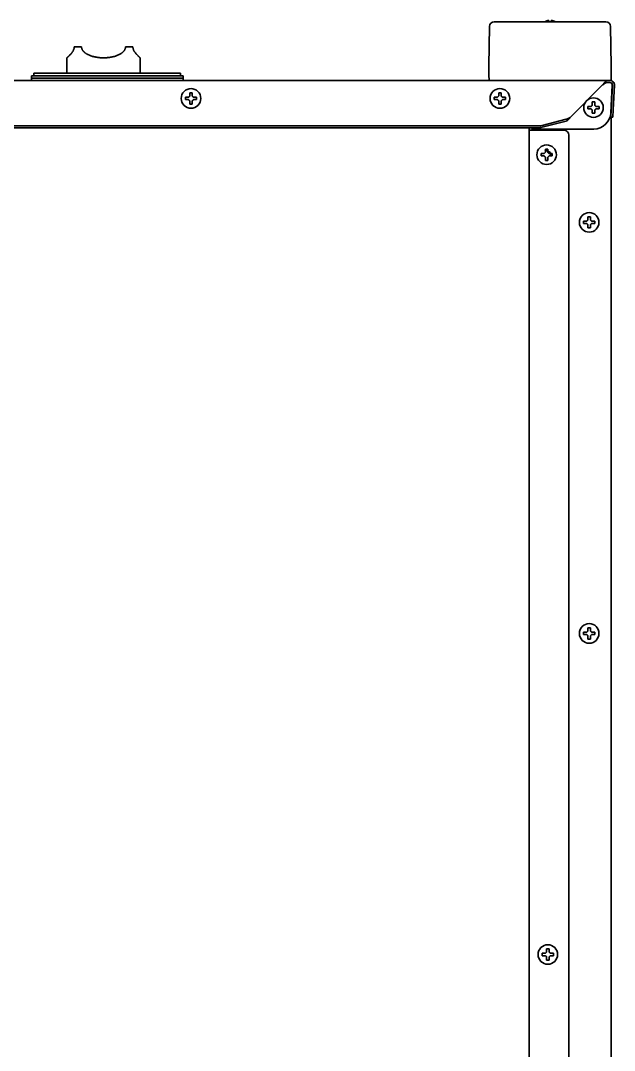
# Model space of a CAD drawing. Extents: x 6327 to 10269, y -393 to 3204.
# Drawn here: x 6846.2 to 7088.9, y 1692.2 to 2113 of the extents above; entities that cross this region are included whole.
import ezdxf

# ---------------------------------------------------------------- set-up
doc = ezdxf.new("R2010")
doc.units = 0
doc.header["$LTSCALE"] = 5
doc.layers.add('1', color=7, linetype='CONTINUOUS', true_color=0xffffff)

msp = doc.modelspace()

# ---------------------------------------------------------------- linework, layer by layer
at = {"layer": '1', "color": 7, "linetype": 'Continuous', "lineweight": 35}
for p, q in [((7037.85, 2110.66), (7037.57, 2094.52)), ((7039.75, 2112.53), (7039.82, 2112.53)), ((7039.82, 2112.53), (7044.92, 2112.53)), ((7044.92, 2112.53), (7080.22, 2112.53)), ((7080.22, 2112.53), (7085.32, 2112.53)), ((7085.32, 2112.53), (7085.39, 2112.53)), ((7087.57, 2094.52), (7087.29, 2110.66)), ((6868.07, 2102.33), (6871.07, 2102.33)), ((6889.07, 2102.33), (6892.07, 2102.33)), ((6865.07, 2097.83), (6865.07, 2091.53)), ((6895.07, 2091.53), (6895.07, 2097.83)), ((7037.57, 2090.53), (7037.57, 2094.49)), ((7087.57, 2094.49), (7087.57, 2090.53)), ((6339.34, 2088.53), (7085.8, 2088.53)), ((6881.57, 2090.53), (6850.57, 2090.53)), ((6850.57, 2090.53), (6850.57, 2089.53)), ((6850.57, 2089.53), (6912.57, 2089.53)), ((6850.57, 2089.53), (6850.57, 2088.53)), ((6911.57, 2091.53), (6851.57, 2091.53)), ((6851.57, 2091.53), (6851.57, 2090.53)), ((6912.57, 2090.53), (6881.57, 2090.53)), ((6911.57, 2090.53), (6911.57, 2091.53)), ((6912.57, 2089.53), (6912.57, 2090.53)), ((6912.57, 2088.53), (6912.57, 2089.53)), ((7037.63, 2089.01), (7037.57, 2090.53)), ((7085.8, 2088.53), (7086.07, 2088.53)), ((7086.07, 2087.73), (7085.8, 2087.73)), ((7086.07, 2088.53), (7087.07, 2088.53)), ((7087.07, 2087.73), (7086.07, 2087.73)), ((7087.57, 2090.53), (7087.52, 2089.01)), ((7070.87, 2073.53), (7084.07, 2086.73)), ((7088.02, 2086.67), (7087.43, 2075.37)), ((7087.54, 2076.56), (7088.07, 2086.67)), ((7088.87, 2086.63), (7088.34, 2076.52)), ((6913.52, 2081.23), (6913.52, 2081.73)), ((6913.52, 2080.73), (6913.52, 2081.23)), ((6918.12, 2081.73), (6918.12, 2081.23)), ((6918.12, 2081.23), (6918.12, 2080.73)), ((7039.77, 2081.23), (7039.77, 2081.73)), ((7039.77, 2080.73), (7039.77, 2081.23)), ((7044.37, 2081.73), (7044.37, 2081.23)), ((7044.37, 2081.23), (7044.37, 2080.73)), ((7078.02, 2077.48), (7078.02, 2077.98)), ((7078.02, 2076.98), (7078.02, 2077.48)), ((7082.62, 2077.98), (7082.62, 2077.48)), ((7082.62, 2077.48), (7082.62, 2076.98)), ((7087.38, 2073.57), (7087.54, 2076.56)), ((7087.57, 2078.18), (7087.57, 2077.15)), ((7088.34, 2076.52), (7088.18, 2073.53)), ((7059.31, 2070.19), (7069.21, 2072.75)), ((7069.21, 2071.98), (7059.31, 2069.42)), ((7088.18, 2073.53), (7087.38, 2073.57)), ((7087.57, 2073.55), (7087.57, 1374.13)), ((6367.95, 2069.97), (7057.19, 2069.97)), ((7057.19, 2069.19), (6367.95, 2069.19)), ((7054.07, 1387.03), (7054.07, 2069.19)), ((7055.07, 2068.23), (7054.07, 2068.23)), ((7055.07, 2068.23), (7068.27, 2068.23)), ((7080.45, 2068.73), (7056.07, 2068.73)), ((7070.27, 1376.53), (7070.27, 2066.23)), ((7058.87, 2058.23), (7058.87, 2058.73)), ((7058.87, 2057.73), (7058.87, 2058.23)), ((7063.47, 2058.73), (7063.47, 2058.23)), ((7063.47, 2058.23), (7063.47, 2057.73)), ((7076.27, 2030.58), (7076.27, 2031.08)), ((7076.27, 2030.08), (7076.27, 2030.58)), ((7080.87, 2031.08), (7080.87, 2030.58)), ((7080.87, 2030.58), (7080.87, 2030.08)), ((7078.07, 1864.88), (7078.57, 1864.88)), ((7078.57, 1864.88), (7079.07, 1864.88)), ((7078.57, 1860.28), (7078.07, 1860.28)), ((7079.07, 1860.28), (7078.57, 1860.28)), ((7059.37, 1731.38), (7059.37, 1731.88)), ((7059.37, 1730.88), (7059.37, 1731.38)), ((7063.97, 1731.88), (7063.97, 1731.38)), ((7063.97, 1731.38), (7063.97, 1730.88))]:
    msp.add_line(p, q, dxfattribs=at)
for centre in [(6915.82, 2081.23), (7042.07, 2081.23), (7080.32, 2077.48), (7061.17, 2058.23), (7078.57, 2030.58), (7078.57, 1862.58), (7061.67, 1731.38)]:
    msp.add_circle(centre, 4, dxfattribs=at)
for centre, radius, start, end in [((7039.75, 2110.63), 1.9, 90, 179.0001), ((7085.39, 2110.63), 1.9, 0.9999, 90), ((7038.13, 2089.03), 0.5, 182, 270), ((7087.02, 2089.03), 0.5, 270, 358), ((7087.07, 2086.73), 1.8, 357, 90), ((7087.07, 2086.73), 1, 357, 90), ((7068.27, 2066.23), 2, 0, 90), ((7061.17, 2058.23), 1.6, 0, 118.0071)]:
    msp.add_arc(centre, radius, start, end, dxfattribs=at)
for centre, major_axis, ratio, start_param, end_param in [((7087.02, 2086.73), (0.726, 0.689), 0.998716, -0.810936, 0.810936), ((7080.43, 2075.75), (-2.31, 6.64), 0.995739, 2.808659, 4.32428), ((7056.08, 2070.73), (1.42, 1.42), 0.992433, 3.227568, 3.923193), ((7057.19, 2070.74), (-3, 0), 0.258819, 1.570796, 2.356194), ((7057.19, 2069.97), (3, 0), 0.258819, 4.712389, 5.497787)]:
    msp.add_ellipse(centre, major_axis=major_axis, ratio=ratio, start_param=start_param, end_param=end_param, dxfattribs=at)
for points, knots in [([(7061.57, 2113.02), (7061.52, 2113.01), (7061.41, 2112.98), (7061.25, 2112.93), (7061.09, 2112.87), (7060.93, 2112.81), (7060.78, 2112.74), (7060.63, 2112.67), (7060.49, 2112.6), (7060.4, 2112.55), (7060.38, 2112.53)], [0, 0, 0, 0, 0.134115, 0.26823, 0.402345, 0.53646, 0.670575, 0.80469, 0.938805, 1, 1, 1, 1]), ([(7062.07, 2112.53), (7062.07, 2112.63), (7062.07, 2112.72), (7062.07, 2112.84), (7062.07, 2112.88), (7062.07, 2112.96), (7062.07, 2112.99), (7062.07, 2113.02)], [0, 0, 0, 0, 0.457375, 0.457375, 0.728688, 0.728688, 1, 1, 1, 1]), ([(7064.78, 2112.53), (7064.6, 2112.63), (7064.43, 2112.72), (7064.14, 2112.84), (7064.03, 2112.88), (7063.8, 2112.96), (7063.69, 2112.99), (7063.57, 2113.02)], [0, 0, 0, 0, 0.457375, 0.457375, 0.728687, 0.728687, 1, 1, 1, 1]), ([(6868.07, 2102.33), (6868.07, 2102.27), (6868.07, 2102.21), (6868.06, 2102.09), (6868.06, 2102.03), (6868.04, 2101.85), (6868.02, 2101.74), (6867.97, 2101.51), (6867.93, 2101.41), (6867.86, 2101.2), (6867.83, 2101.1), (6867.77, 2100.98), (6867.76, 2100.96), (6867.74, 2100.91), (6867.73, 2100.89), (6867.7, 2100.82), (6867.68, 2100.77), (6867.61, 2100.64), (6867.56, 2100.56), (6867.47, 2100.39), (6867.42, 2100.32), (6867.32, 2100.17), (6867.27, 2100.09), (6867.2, 2099.99), (6867.17, 2099.96), (6867.12, 2099.89), (6867.1, 2099.86), (6867.02, 2099.76), (6866.97, 2099.7), (6866.87, 2099.58), (6866.82, 2099.52), (6866.73, 2099.41), (6866.68, 2099.35), (6866.44, 2099.09), (6866.27, 2098.91), (6866.06, 2098.71), (6866.02, 2098.67), (6865.94, 2098.6), (6865.83, 2098.49), (6865.73, 2098.4), (6865.54, 2098.22), (6865.43, 2098.13), (6865.32, 2098.03), (6865.29, 2098.01), (6865.26, 2097.98), (6865.24, 2097.97), (6865.23, 2097.96), (6865.19, 2097.92), (6865.13, 2097.88), (6865.1, 2097.85), (6865.08, 2097.83), (6865.07, 2097.83), (6865.07, 2097.83)], [0, 0, 0, 0, 0.015645, 0.015645, 0.031291, 0.031291, 0.062582, 0.062582, 0.093872, 0.093872, 0.125163, 0.125163, 0.132986, 0.132986, 0.140809, 0.140809, 0.156454, 0.156454, 0.187745, 0.187745, 0.219035, 0.219035, 0.250326, 0.250326, 0.265972, 0.265972, 0.281617, 0.281617, 0.312908, 0.312908, 0.344199, 0.344199, 0.375489, 0.375489, 0.500653, 0.500653, 0.531943, 0.531943, 0.563234, 0.625816, 0.625816, 0.750979, 0.750979, 0.78227, 0.797915, 0.797915, 0.81356, 0.81356, 0.876142, 0.938723, 0.938723, 1, 1, 1, 1]), ([(6889.07, 2102.33), (6889.07, 2102.27), (6889.07, 2102.21), (6889.06, 2102.09), (6889.05, 2102.03), (6889.03, 2101.85), (6889, 2101.74), (6888.93, 2101.51), (6888.88, 2101.4), (6888.79, 2101.2), (6888.73, 2101.1), (6888.65, 2100.95), (6888.61, 2100.91), (6888.55, 2100.82), (6888.52, 2100.77), (6888.42, 2100.64), (6888.35, 2100.55), (6888.2, 2100.39), (6888.13, 2100.31), (6887.97, 2100.16), (6887.89, 2100.09), (6887.76, 2099.99), (6887.72, 2099.95), (6887.64, 2099.89), (6887.59, 2099.85), (6887.46, 2099.76), (6887.37, 2099.69), (6887.1, 2099.51), (6886.92, 2099.4), (6886.54, 2099.19), (6886.34, 2099.09), (6885.94, 2098.91), (6885.74, 2098.83), (6885.42, 2098.71), (6885.32, 2098.67), (6885.11, 2098.59), (6885, 2098.56), (6884.67, 2098.46), (6884.46, 2098.39), (6883.8, 2098.22), (6883.35, 2098.13), (6882.66, 2098.01), (6882.43, 2097.98), (6882.08, 2097.94), (6881.9, 2097.92), (6881.73, 2097.9), (6881.61, 2097.89), (6881.55, 2097.89), (6881.02, 2097.84), (6880.54, 2097.83), (6879.6, 2097.83), (6879.13, 2097.84), (6878.42, 2097.9), (6878.19, 2097.92), (6877.84, 2097.97), (6877.72, 2097.98), (6877.49, 2098.02), (6877.37, 2098.03), (6876.8, 2098.13), (6876.35, 2098.22), (6875.69, 2098.39), (6875.47, 2098.46), (6875.04, 2098.59), (6874.83, 2098.67), (6874.52, 2098.78), (6874.42, 2098.82), (6874.21, 2098.91), (6874.11, 2098.95), (6873.81, 2099.09), (6873.61, 2099.19), (6873.32, 2099.35), (6873.23, 2099.4), (6873.04, 2099.51), (6872.95, 2099.57), (6872.77, 2099.69), (6872.68, 2099.76), (6872.55, 2099.85), (6872.51, 2099.89), (6872.42, 2099.95), (6872.38, 2099.99), (6872.26, 2100.09), (6872.18, 2100.16), (6872.02, 2100.31), (6871.94, 2100.39), (6871.8, 2100.55), (6871.73, 2100.64), (6871.63, 2100.77), (6871.59, 2100.82), (6871.53, 2100.91), (6871.5, 2100.95), (6871.41, 2101.1), (6871.36, 2101.2), (6871.29, 2101.35), (6871.26, 2101.4), (6871.23, 2101.49), (6871.22, 2101.51), (6871.2, 2101.57), (6871.19, 2101.6), (6871.15, 2101.74), (6871.12, 2101.85), (6871.09, 2102.03), (6871.09, 2102.09), (6871.08, 2102.18), (6871.08, 2102.21), (6871.07, 2102.27), (6871.07, 2102.3), (6871.07, 2102.33)], [0, 0, 0, 0, 0.007812, 0.007812, 0.015625, 0.015625, 0.03125, 0.03125, 0.046875, 0.046875, 0.0625, 0.0625, 0.070312, 0.070312, 0.078125, 0.078125, 0.09375, 0.09375, 0.109375, 0.109375, 0.125, 0.125, 0.132812, 0.132812, 0.140625, 0.140625, 0.15625, 0.15625, 0.1875, 0.1875, 0.21875, 0.21875, 0.25, 0.25, 0.265625, 0.265625, 0.28125, 0.28125, 0.3125, 0.3125, 0.375, 0.375, 0.40625, 0.40625, 0.421875, 0.429687, 0.429687, 0.4375, 0.4375, 0.5, 0.5, 0.5625, 0.5625, 0.59375, 0.59375, 0.609375, 0.609375, 0.625, 0.625, 0.6875, 0.6875, 0.71875, 0.71875, 0.75, 0.75, 0.765625, 0.765625, 0.78125, 0.78125, 0.8125, 0.8125, 0.828125, 0.828125, 0.84375, 0.84375, 0.859375, 0.859375, 0.867187, 0.867187, 0.875, 0.875, 0.890625, 0.890625, 0.90625, 0.90625, 0.921875, 0.921875, 0.929688, 0.929688, 0.9375, 0.9375, 0.953125, 0.953125, 0.960938, 0.960938, 0.964844, 0.964844, 0.96875, 0.96875, 0.984375, 0.984375, 0.992188, 0.992188, 0.996094, 0.996094, 1, 1, 1, 1]), ([(6895.07, 2097.83), (6895.07, 2097.83), (6895.05, 2097.84), (6894.98, 2097.9), (6894.95, 2097.92), (6894.89, 2097.98), (6894.85, 2098.01), (6894.78, 2098.07), (6894.75, 2098.1), (6894.71, 2098.13), (6894.68, 2098.16), (6894.67, 2098.17), (6894.6, 2098.23), (6894.48, 2098.33), (6894.35, 2098.46), (6894.2, 2098.6), (6894.13, 2098.67), (6893.96, 2098.83), (6893.88, 2098.91), (6893.7, 2099.09), (6893.61, 2099.19), (6893.49, 2099.32), (6893.47, 2099.35), (6893.42, 2099.4), (6893.4, 2099.43), (6893.32, 2099.52), (6893.27, 2099.57), (6893.13, 2099.75), (6893.03, 2099.88), (6892.9, 2100.06), (6892.88, 2100.09), (6892.83, 2100.17), (6892.8, 2100.2), (6892.73, 2100.32), (6892.68, 2100.39), (6892.58, 2100.56), (6892.54, 2100.64), (6892.45, 2100.81), (6892.4, 2100.91), (6892.35, 2101.03), (6892.34, 2101.05), (6892.32, 2101.1), (6892.29, 2101.17), (6892.26, 2101.25), (6892.21, 2101.4), (6892.18, 2101.51), (6892.14, 2101.68), (6892.13, 2101.74), (6892.11, 2101.85), (6892.1, 2101.91), (6892.08, 2102.09), (6892.07, 2102.21), (6892.07, 2102.33)], [0, 0, 0, 0, 0.12475, 0.12475, 0.187268, 0.187268, 0.249786, 0.249786, 0.281045, 0.296674, 0.296674, 0.312304, 0.312304, 0.374822, 0.437339, 0.437339, 0.499857, 0.499857, 0.562375, 0.562375, 0.624893, 0.624893, 0.640522, 0.640522, 0.656152, 0.656152, 0.687411, 0.687411, 0.749929, 0.749929, 0.765558, 0.765558, 0.781188, 0.781188, 0.812446, 0.812446, 0.843705, 0.843705, 0.874964, 0.874964, 0.882779, 0.882779, 0.890594, 0.906223, 0.906223, 0.937482, 0.937482, 0.953112, 0.953112, 0.968741, 0.968741, 1, 1, 1, 1]), ([(7084.07, 2086.73), (7084.1, 2086.76), (7084.12, 2086.79), (7084.17, 2086.86), (7084.19, 2086.89), (7084.26, 2086.99), (7084.31, 2087.06), (7084.45, 2087.25), (7084.54, 2087.37), (7084.66, 2087.52), (7084.68, 2087.55), (7084.73, 2087.61), (7084.75, 2087.64), (7084.82, 2087.72), (7084.87, 2087.78), (7085.01, 2087.93), (7085.1, 2088.03), (7085.19, 2088.11)], [0, 0, 0, 0, 0.0625, 0.0625, 0.125, 0.125, 0.25, 0.25, 0.5, 0.5, 0.5625, 0.5625, 0.625, 0.625, 0.75, 0.75, 1, 1, 1, 1]), ([(7085.19, 2087.5), (7085.1, 2087.45), (7085.01, 2087.4), (7084.87, 2087.31), (7084.82, 2087.28), (7084.73, 2087.22), (7084.66, 2087.17), (7084.59, 2087.12), (7084.54, 2087.08), (7084.52, 2087.07), (7084.45, 2087.02), (7084.35, 2086.94), (7084.26, 2086.87), (7084.19, 2086.82), (7084.17, 2086.8), (7084.12, 2086.76), (7084.1, 2086.74), (7084.07, 2086.73)], [0, 0, 0, 0, 0.25, 0.25, 0.375, 0.375, 0.5, 0.5625, 0.5625, 0.625, 0.625, 0.75, 0.875, 0.875, 0.9375, 0.9375, 1, 1, 1, 1]), ([(7085.19, 2088.11), (7085.26, 2088.17), (7085.32, 2088.23), (7085.41, 2088.31), (7085.44, 2088.33), (7085.49, 2088.37), (7085.52, 2088.39), (7085.6, 2088.45), (7085.64, 2088.48), (7085.71, 2088.51), (7085.73, 2088.51), (7085.76, 2088.52), (7085.77, 2088.52), (7085.79, 2088.53), (7085.79, 2088.53), (7085.8, 2088.53)], [0, 0, 0, 0, 0.25, 0.25, 0.375, 0.375, 0.5, 0.5, 0.75, 0.75, 0.875, 0.875, 0.9375, 0.9375, 1, 1, 1, 1]), ([(7085.8, 2087.73), (7085.78, 2087.73), (7085.75, 2087.72), (7085.72, 2087.72), (7085.7, 2087.71), (7085.69, 2087.71), (7085.63, 2087.7), (7085.58, 2087.68), (7085.48, 2087.64), (7085.43, 2087.61), (7085.34, 2087.57), (7085.31, 2087.56), (7085.25, 2087.53), (7085.22, 2087.51), (7085.19, 2087.5)], [0, 0, 0, 0, 0.125, 0.1875, 0.1875, 0.25, 0.25, 0.5, 0.5, 0.75, 0.75, 0.875, 0.875, 1, 1, 1, 1]), ([(6916.32, 2083.53), (6916.32, 2083.32), (6916.32, 2083.11), (6916.32, 2082.79), (6916.32, 2082.68), (6916.32, 2082.45), (6916.32, 2082.34), (6916.32, 2082.23)], [0, 0, 0, 0, 0.5, 0.5, 0.75, 0.75, 1, 1, 1, 1]), ([(7042.57, 2083.53), (7042.57, 2083.32), (7042.57, 2083.11), (7042.57, 2082.79), (7042.57, 2082.68), (7042.57, 2082.45), (7042.57, 2082.34), (7042.57, 2082.23)], [0, 0, 0, 0, 0.5, 0.5, 0.75, 0.75, 1, 1, 1, 1]), ([(6913.52, 2081.73), (6913.73, 2081.73), (6913.94, 2081.73), (6914.26, 2081.73), (6914.37, 2081.73), (6914.59, 2081.73), (6914.71, 2081.73), (6914.82, 2081.73)], [0, 0, 0, 0, 0.5, 0.5, 0.75, 0.75, 1, 1, 1, 1]), ([(6915.32, 2078.93), (6915.32, 2079.13), (6915.32, 2079.34), (6915.32, 2079.66), (6915.32, 2079.77), (6915.32, 2080), (6915.32, 2080.11), (6915.32, 2080.23)], [0, 0, 0, 0, 0.5, 0.5, 0.75, 0.75, 1, 1, 1, 1]), ([(6918.12, 2080.73), (6917.92, 2080.73), (6917.71, 2080.73), (6917.39, 2080.73), (6917.28, 2080.73), (6917.05, 2080.73), (6916.94, 2080.73), (6916.82, 2080.73)], [0, 0, 0, 0, 0.5, 0.5, 0.75, 0.75, 1, 1, 1, 1]), ([(7039.77, 2081.73), (7039.98, 2081.73), (7040.19, 2081.73), (7040.51, 2081.73), (7040.62, 2081.73), (7040.84, 2081.73), (7040.96, 2081.73), (7041.07, 2081.73)], [0, 0, 0, 0, 0.5, 0.5, 0.75, 0.75, 1, 1, 1, 1]), ([(7041.57, 2078.93), (7041.57, 2079.13), (7041.57, 2079.34), (7041.57, 2079.66), (7041.57, 2079.77), (7041.57, 2080), (7041.57, 2080.11), (7041.57, 2080.23)], [0, 0, 0, 0, 0.5, 0.5, 0.75, 0.75, 1, 1, 1, 1]), ([(7044.37, 2080.73), (7044.17, 2080.73), (7043.96, 2080.73), (7043.64, 2080.73), (7043.53, 2080.73), (7043.3, 2080.73), (7043.19, 2080.73), (7043.07, 2080.73)], [0, 0, 0, 0, 0.5, 0.5, 0.75, 0.75, 1, 1, 1, 1]), ([(7080.82, 2079.78), (7080.82, 2079.57), (7080.82, 2079.36), (7080.82, 2079.04), (7080.82, 2078.93), (7080.82, 2078.7), (7080.82, 2078.59), (7080.82, 2078.48)], [0, 0, 0, 0, 0.5, 0.5, 0.75, 0.75, 1, 1, 1, 1]), ([(7078.02, 2077.98), (7078.23, 2077.98), (7078.44, 2077.98), (7078.76, 2077.98), (7078.87, 2077.98), (7079.09, 2077.98), (7079.21, 2077.98), (7079.32, 2077.98)], [0, 0, 0, 0, 0.5, 0.5, 0.75, 0.75, 1, 1, 1, 1]), ([(7079.82, 2075.18), (7079.82, 2075.38), (7079.82, 2075.59), (7079.82, 2075.91), (7079.82, 2076.02), (7079.82, 2076.25), (7079.82, 2076.36), (7079.82, 2076.48)], [0, 0, 0, 0, 0.5, 0.5, 0.75, 0.75, 1, 1, 1, 1]), ([(7082.62, 2076.98), (7082.42, 2076.98), (7082.21, 2076.98), (7081.89, 2076.98), (7081.78, 2076.98), (7081.55, 2076.98), (7081.44, 2076.98), (7081.32, 2076.98)], [0, 0, 0, 0, 0.5, 0.5, 0.75, 0.75, 1, 1, 1, 1]), ([(7070.87, 2073.53), (7070.8, 2073.44), (7070.73, 2073.35), (7070.65, 2073.24), (7070.63, 2073.22), (7070.6, 2073.18), (7070.58, 2073.16), (7070.53, 2073.09), (7070.49, 2073.05), (7070.39, 2072.93), (7070.32, 2072.85), (7070.18, 2072.7), (7070.11, 2072.62), (7069.97, 2072.48), (7069.9, 2072.42), (7069.76, 2072.3), (7069.69, 2072.24), (7069.59, 2072.17), (7069.55, 2072.15), (7069.5, 2072.12), (7069.48, 2072.11), (7069.45, 2072.09), (7069.43, 2072.08), (7069.34, 2072.03), (7069.28, 2072), (7069.21, 2071.98)], [0, 0, 0, 0, 0.125, 0.125, 0.15625, 0.15625, 0.1875, 0.1875, 0.25, 0.25, 0.375, 0.375, 0.5, 0.5, 0.625, 0.625, 0.75, 0.75, 0.8125, 0.8125, 0.84375, 0.84375, 0.875, 0.875, 1, 1, 1, 1]), ([(7069.21, 2072.75), (7069.28, 2072.76), (7069.34, 2072.78), (7069.48, 2072.81), (7069.55, 2072.84), (7069.66, 2072.87), (7069.69, 2072.88), (7069.76, 2072.91), (7069.79, 2072.93), (7069.9, 2072.97), (7069.97, 2073), (7070.18, 2073.11), (7070.32, 2073.19), (7070.52, 2073.31), (7070.59, 2073.35), (7070.7, 2073.42), (7070.73, 2073.44), (7070.8, 2073.48), (7070.84, 2073.5), (7070.87, 2073.53)], [0, 0, 0, 0, 0.125, 0.125, 0.25, 0.25, 0.3125, 0.3125, 0.375, 0.375, 0.5, 0.5, 0.75, 0.75, 0.875, 0.875, 0.9375, 0.9375, 1, 1, 1, 1]), ([(7058.87, 2058.73), (7059.08, 2058.73), (7059.29, 2058.73), (7059.61, 2058.73), (7059.72, 2058.73), (7059.94, 2058.73), (7060.06, 2058.73), (7060.17, 2058.73)], [0, 0, 0, 0, 0.5, 0.5, 0.75, 0.75, 1, 1, 1, 1]), ([(7061.67, 2060.53), (7061.67, 2060.32), (7061.67, 2060.11), (7061.67, 2059.79), (7061.67, 2059.68), (7061.67, 2059.45), (7061.67, 2059.34), (7061.67, 2059.23)], [0, 0, 0, 0, 0.5, 0.5, 0.75, 0.75, 1, 1, 1, 1]), ([(7060.67, 2055.93), (7060.67, 2056.13), (7060.67, 2056.34), (7060.67, 2056.66), (7060.67, 2056.77), (7060.67, 2057), (7060.67, 2057.11), (7060.67, 2057.23)], [0, 0, 0, 0, 0.5, 0.5, 0.75, 0.75, 1, 1, 1, 1]), ([(7063.47, 2057.73), (7063.27, 2057.73), (7063.06, 2057.73), (7062.74, 2057.73), (7062.63, 2057.73), (7062.4, 2057.73), (7062.29, 2057.73), (7062.17, 2057.73)], [0, 0, 0, 0, 0.5, 0.5, 0.75, 0.75, 1, 1, 1, 1]), ([(7079.07, 2032.88), (7079.07, 2032.67), (7079.07, 2032.46), (7079.07, 2032.14), (7079.07, 2032.03), (7079.07, 2031.8), (7079.07, 2031.69), (7079.07, 2031.58)], [0, 0, 0, 0, 0.5, 0.5, 0.75, 0.75, 1, 1, 1, 1]), ([(7076.27, 2031.08), (7076.48, 2031.08), (7076.69, 2031.08), (7077.01, 2031.08), (7077.12, 2031.08), (7077.34, 2031.08), (7077.46, 2031.08), (7077.57, 2031.08)], [0, 0, 0, 0, 0.5, 0.5, 0.75, 0.75, 1, 1, 1, 1]), ([(7078.07, 2028.28), (7078.07, 2028.48), (7078.07, 2028.69), (7078.07, 2029.01), (7078.07, 2029.12), (7078.07, 2029.35), (7078.07, 2029.46), (7078.07, 2029.58)], [0, 0, 0, 0, 0.5, 0.5, 0.75, 0.75, 1, 1, 1, 1]), ([(7080.87, 2030.08), (7080.67, 2030.08), (7080.46, 2030.08), (7080.14, 2030.08), (7080.03, 2030.08), (7079.8, 2030.08), (7079.69, 2030.08), (7079.57, 2030.08)], [0, 0, 0, 0, 0.5, 0.5, 0.75, 0.75, 1, 1, 1, 1]), ([(7079.07, 1864.88), (7079.07, 1864.67), (7079.07, 1864.46), (7079.07, 1864.14), (7079.07, 1864.03), (7079.07, 1863.8), (7079.07, 1863.69), (7079.07, 1863.58)], [0, 0, 0, 0, 0.5, 0.5, 0.75, 0.75, 1, 1, 1, 1]), ([(7076.27, 1863.08), (7076.48, 1863.08), (7076.69, 1863.08), (7077.01, 1863.08), (7077.12, 1863.08), (7077.34, 1863.08), (7077.46, 1863.08), (7077.57, 1863.08)], [0, 0, 0, 0, 0.5, 0.5, 0.75, 0.75, 1, 1, 1, 1]), ([(7078.07, 1860.28), (7078.07, 1860.48), (7078.07, 1860.69), (7078.07, 1861.01), (7078.07, 1861.12), (7078.07, 1861.35), (7078.07, 1861.46), (7078.07, 1861.58)], [0, 0, 0, 0, 0.5, 0.5, 0.75, 0.75, 1, 1, 1, 1]), ([(7080.87, 1862.08), (7080.67, 1862.08), (7080.46, 1862.08), (7080.14, 1862.08), (7080.03, 1862.08), (7079.8, 1862.08), (7079.69, 1862.08), (7079.57, 1862.08)], [0, 0, 0, 0, 0.5, 0.5, 0.75, 0.75, 1, 1, 1, 1]), ([(7059.37, 1731.88), (7059.58, 1731.88), (7059.79, 1731.88), (7060.11, 1731.88), (7060.22, 1731.88), (7060.44, 1731.88), (7060.56, 1731.88), (7060.67, 1731.88)], [0, 0, 0, 0, 0.5, 0.5, 0.75, 0.75, 1, 1, 1, 1]), ([(7061.17, 1729.08), (7061.17, 1729.28), (7061.17, 1729.49), (7061.17, 1729.81), (7061.17, 1729.92), (7061.17, 1730.15), (7061.17, 1730.26), (7061.17, 1730.38)], [0, 0, 0, 0, 0.5, 0.5, 0.75, 0.75, 1, 1, 1, 1]), ([(7062.17, 1733.68), (7062.17, 1733.47), (7062.17, 1733.26), (7062.17, 1732.94), (7062.17, 1732.83), (7062.17, 1732.6), (7062.17, 1732.49), (7062.17, 1732.38)], [0, 0, 0, 0, 0.5, 0.5, 0.75, 0.75, 1, 1, 1, 1]), ([(7063.97, 1730.88), (7063.77, 1730.88), (7063.56, 1730.88), (7063.24, 1730.88), (7063.13, 1730.88), (7062.9, 1730.88), (7062.79, 1730.88), (7062.67, 1730.88)], [0, 0, 0, 0, 0.5, 0.5, 0.75, 0.75, 1, 1, 1, 1])]:
    msp.add_open_spline(points, degree=3, knots=knots, dxfattribs=at)
for points in [[(7062.07, 2113.02), (7062.05, 2113.03), (7062, 2113.03), (7061.92, 2113.04), (7061.85, 2113.04), (7061.78, 2113.04), (7061.71, 2113.04), (7061.64, 2113.03), (7061.6, 2113.02), (7061.57, 2113.02)], [(7063.57, 2113.02), (7063.55, 2113.02), (7063.5, 2113.03), (7063.43, 2113.04), (7063.36, 2113.04), (7063.29, 2113.04), (7063.22, 2113.04), (7063.14, 2113.03), (7063.1, 2113.02), (7063.07, 2113.02)], [(7063.07, 2113.02), (7063.07, 2113.01), (7063.07, 2112.98), (7063.07, 2112.93), (7063.07, 2112.87), (7063.07, 2112.81), (7063.07, 2112.74), (7063.07, 2112.67), (7063.07, 2112.58), (7063.07, 2112.51), (7063.07, 2112.47)], [(6915.32, 2082.23), (6915.32, 2082.28), (6915.32, 2082.39), (6915.32, 2082.55), (6915.32, 2082.71), (6915.32, 2082.86), (6915.32, 2083.02), (6915.32, 2083.17), (6915.32, 2083.34), (6915.32, 2083.46), (6915.32, 2083.53)], [(6915.32, 2083.53), (6915.49, 2083.53), (6915.82, 2083.53), (6916.16, 2083.53), (6916.32, 2083.53)], [(7041.57, 2082.23), (7041.57, 2082.28), (7041.57, 2082.39), (7041.57, 2082.55), (7041.57, 2082.71), (7041.57, 2082.86), (7041.57, 2083.02), (7041.57, 2083.17), (7041.57, 2083.34), (7041.57, 2083.46), (7041.57, 2083.53)], [(7041.57, 2083.53), (7041.74, 2083.53), (7042.07, 2083.53), (7042.41, 2083.53), (7042.57, 2083.53)], [(6914.82, 2080.73), (6914.77, 2080.73), (6914.66, 2080.73), (6914.5, 2080.73), (6914.34, 2080.73), (6914.18, 2080.73), (6914.03, 2080.73), (6913.88, 2080.73), (6913.71, 2080.73), (6913.59, 2080.73), (6913.52, 2080.73)], [(6914.82, 2081.73), (6914.85, 2081.75), (6914.89, 2081.8), (6914.97, 2081.87), (6915.04, 2081.94), (6915.11, 2082.01), (6915.18, 2082.08), (6915.25, 2082.15), (6915.3, 2082.2), (6915.32, 2082.23)], [(6915.32, 2080.23), (6915.3, 2080.25), (6915.25, 2080.3), (6915.17, 2080.38), (6915.1, 2080.45), (6915.03, 2080.52), (6914.96, 2080.59), (6914.89, 2080.66), (6914.85, 2080.7), (6914.82, 2080.73)], [(6916.32, 2082.23), (6916.35, 2082.2), (6916.4, 2082.15), (6916.47, 2082.08), (6916.55, 2082), (6916.62, 2081.93), (6916.69, 2081.86), (6916.75, 2081.8), (6916.8, 2081.75), (6916.82, 2081.73)], [(6916.82, 2080.73), (6916.8, 2080.7), (6916.75, 2080.65), (6916.68, 2080.58), (6916.61, 2080.51), (6916.54, 2080.44), (6916.47, 2080.37), (6916.39, 2080.3), (6916.35, 2080.25), (6916.32, 2080.23)], [(6916.32, 2080.23), (6916.32, 2080.17), (6916.32, 2080.06), (6916.32, 2079.9), (6916.32, 2079.74), (6916.32, 2079.59), (6916.32, 2079.44), (6916.32, 2079.28), (6916.32, 2079.11), (6916.32, 2078.99), (6916.32, 2078.93)], [(6916.82, 2081.73), (6916.88, 2081.73), (6916.99, 2081.73), (6917.15, 2081.73), (6917.31, 2081.73), (6917.46, 2081.73), (6917.61, 2081.73), (6917.77, 2081.73), (6917.94, 2081.73), (6918.06, 2081.73), (6918.12, 2081.73)], [(7041.07, 2080.73), (7041.02, 2080.73), (7040.91, 2080.73), (7040.75, 2080.73), (7040.59, 2080.73), (7040.43, 2080.73), (7040.28, 2080.73), (7040.13, 2080.73), (7039.96, 2080.73), (7039.84, 2080.73), (7039.77, 2080.73)], [(7041.07, 2081.73), (7041.1, 2081.75), (7041.14, 2081.8), (7041.22, 2081.87), (7041.29, 2081.94), (7041.36, 2082.01), (7041.43, 2082.08), (7041.5, 2082.15), (7041.55, 2082.2), (7041.57, 2082.23)], [(7041.57, 2080.23), (7041.55, 2080.25), (7041.5, 2080.3), (7041.42, 2080.38), (7041.35, 2080.45), (7041.28, 2080.52), (7041.21, 2080.59), (7041.14, 2080.66), (7041.1, 2080.7), (7041.07, 2080.73)], [(7042.57, 2082.23), (7042.6, 2082.2), (7042.65, 2082.15), (7042.72, 2082.08), (7042.8, 2082), (7042.87, 2081.93), (7042.94, 2081.86), (7043, 2081.8), (7043.05, 2081.75), (7043.07, 2081.73)], [(7043.07, 2080.73), (7043.05, 2080.7), (7043, 2080.65), (7042.93, 2080.58), (7042.86, 2080.51), (7042.79, 2080.44), (7042.72, 2080.37), (7042.64, 2080.3), (7042.6, 2080.25), (7042.57, 2080.23)], [(7042.57, 2080.23), (7042.57, 2080.17), (7042.57, 2080.06), (7042.57, 2079.9), (7042.57, 2079.74), (7042.57, 2079.59), (7042.57, 2079.44), (7042.57, 2079.28), (7042.57, 2079.11), (7042.57, 2078.99), (7042.57, 2078.93)], [(7043.07, 2081.73), (7043.13, 2081.73), (7043.24, 2081.73), (7043.4, 2081.73), (7043.56, 2081.73), (7043.71, 2081.73), (7043.86, 2081.73), (7044.02, 2081.73), (7044.19, 2081.73), (7044.31, 2081.73), (7044.37, 2081.73)], [(7079.82, 2078.48), (7079.82, 2078.53), (7079.82, 2078.64), (7079.82, 2078.8), (7079.82, 2078.96), (7079.82, 2079.11), (7079.82, 2079.27), (7079.82, 2079.42), (7079.82, 2079.59), (7079.82, 2079.71), (7079.82, 2079.78)], [(7079.82, 2079.78), (7079.99, 2079.78), (7080.32, 2079.78), (7080.66, 2079.78), (7080.82, 2079.78)], [(6916.32, 2078.93), (6916.16, 2078.93), (6915.82, 2078.93), (6915.49, 2078.93), (6915.32, 2078.93)], [(7042.57, 2078.93), (7042.41, 2078.93), (7042.07, 2078.93), (7041.74, 2078.93), (7041.57, 2078.93)], [(7079.32, 2076.98), (7079.27, 2076.98), (7079.16, 2076.98), (7079, 2076.98), (7078.84, 2076.98), (7078.68, 2076.98), (7078.53, 2076.98), (7078.38, 2076.98), (7078.21, 2076.98), (7078.09, 2076.98), (7078.02, 2076.98)], [(7079.32, 2077.98), (7079.35, 2078), (7079.39, 2078.05), (7079.47, 2078.12), (7079.54, 2078.19), (7079.61, 2078.26), (7079.68, 2078.33), (7079.75, 2078.4), (7079.8, 2078.45), (7079.82, 2078.48)], [(7079.82, 2076.48), (7079.8, 2076.5), (7079.75, 2076.55), (7079.67, 2076.63), (7079.6, 2076.7), (7079.53, 2076.77), (7079.46, 2076.84), (7079.39, 2076.91), (7079.35, 2076.95), (7079.32, 2076.98)], [(7080.82, 2075.18), (7080.66, 2075.18), (7080.32, 2075.18), (7079.99, 2075.18), (7079.82, 2075.18)], [(7080.82, 2078.48), (7080.85, 2078.45), (7080.9, 2078.4), (7080.97, 2078.33), (7081.05, 2078.25), (7081.12, 2078.18), (7081.18, 2078.11), (7081.25, 2078.05), (7081.3, 2078), (7081.32, 2077.98)], [(7081.32, 2076.98), (7081.3, 2076.95), (7081.25, 2076.9), (7081.18, 2076.83), (7081.11, 2076.76), (7081.04, 2076.69), (7080.97, 2076.62), (7080.89, 2076.55), (7080.85, 2076.5), (7080.82, 2076.48)], [(7080.82, 2076.48), (7080.82, 2076.42), (7080.82, 2076.31), (7080.82, 2076.15), (7080.82, 2075.99), (7080.82, 2075.84), (7080.82, 2075.69), (7080.82, 2075.53), (7080.82, 2075.36), (7080.82, 2075.24), (7080.82, 2075.18)], [(7081.32, 2077.98), (7081.38, 2077.98), (7081.49, 2077.98), (7081.65, 2077.98), (7081.81, 2077.98), (7081.96, 2077.98), (7082.11, 2077.98), (7082.27, 2077.98), (7082.44, 2077.98), (7082.56, 2077.98), (7082.62, 2077.98)], [(7060.17, 2058.73), (7060.2, 2058.75), (7060.24, 2058.8), (7060.32, 2058.87), (7060.39, 2058.94), (7060.46, 2059.01), (7060.53, 2059.08), (7060.6, 2059.15), (7060.65, 2059.2), (7060.67, 2059.23)], [(7060.67, 2059.23), (7060.67, 2059.28), (7060.67, 2059.39), (7060.67, 2059.55), (7060.67, 2059.71), (7060.67, 2059.86), (7060.67, 2060.02), (7060.67, 2060.17), (7060.67, 2060.34), (7060.67, 2060.46), (7060.67, 2060.53)], [(7060.67, 2060.53), (7060.84, 2060.53), (7061.17, 2060.53), (7061.51, 2060.53), (7061.67, 2060.53)], [(7061.67, 2059.23), (7061.7, 2059.2), (7061.75, 2059.15), (7061.82, 2059.08), (7061.9, 2059), (7061.97, 2058.93), (7062.03, 2058.86), (7062.1, 2058.8), (7062.15, 2058.75), (7062.17, 2058.73)], [(7062.17, 2058.73), (7062.23, 2058.73), (7062.34, 2058.73), (7062.5, 2058.73), (7062.66, 2058.73), (7062.81, 2058.73), (7062.96, 2058.73), (7063.12, 2058.73), (7063.29, 2058.73), (7063.41, 2058.73), (7063.47, 2058.73)], [(7060.17, 2057.73), (7060.12, 2057.73), (7060.01, 2057.73), (7059.85, 2057.73), (7059.69, 2057.73), (7059.53, 2057.73), (7059.38, 2057.73), (7059.23, 2057.73), (7059.06, 2057.73), (7058.94, 2057.73), (7058.87, 2057.73)], [(7060.67, 2057.23), (7060.65, 2057.25), (7060.6, 2057.3), (7060.52, 2057.38), (7060.45, 2057.45), (7060.38, 2057.52), (7060.31, 2057.59), (7060.24, 2057.66), (7060.2, 2057.7), (7060.17, 2057.73)], [(7061.67, 2055.93), (7061.51, 2055.93), (7061.17, 2055.93), (7060.84, 2055.93), (7060.67, 2055.93)], [(7062.17, 2057.73), (7062.15, 2057.7), (7062.1, 2057.65), (7062.03, 2057.58), (7061.96, 2057.51), (7061.89, 2057.44), (7061.82, 2057.37), (7061.74, 2057.3), (7061.7, 2057.25), (7061.67, 2057.23)], [(7061.67, 2057.23), (7061.67, 2057.17), (7061.67, 2057.06), (7061.67, 2056.9), (7061.67, 2056.74), (7061.67, 2056.59), (7061.67, 2056.44), (7061.67, 2056.28), (7061.67, 2056.11), (7061.67, 2055.99), (7061.67, 2055.93)], [(7078.07, 2031.58), (7078.07, 2031.63), (7078.07, 2031.74), (7078.07, 2031.9), (7078.07, 2032.06), (7078.07, 2032.21), (7078.07, 2032.37), (7078.07, 2032.52), (7078.07, 2032.69), (7078.07, 2032.81), (7078.07, 2032.88)], [(7078.07, 2032.88), (7078.24, 2032.88), (7078.57, 2032.88), (7078.91, 2032.88), (7079.07, 2032.88)], [(7077.57, 2030.08), (7077.52, 2030.08), (7077.41, 2030.08), (7077.25, 2030.08), (7077.09, 2030.08), (7076.93, 2030.08), (7076.78, 2030.08), (7076.63, 2030.08), (7076.46, 2030.08), (7076.34, 2030.08), (7076.27, 2030.08)], [(7077.57, 2031.08), (7077.6, 2031.1), (7077.64, 2031.15), (7077.72, 2031.22), (7077.79, 2031.29), (7077.86, 2031.36), (7077.93, 2031.43), (7078, 2031.5), (7078.05, 2031.55), (7078.07, 2031.58)], [(7078.07, 2029.58), (7078.05, 2029.6), (7078, 2029.65), (7077.92, 2029.73), (7077.85, 2029.8), (7077.78, 2029.87), (7077.71, 2029.94), (7077.64, 2030.01), (7077.6, 2030.05), (7077.57, 2030.08)], [(7079.07, 2031.58), (7079.1, 2031.55), (7079.15, 2031.5), (7079.22, 2031.43), (7079.3, 2031.35), (7079.37, 2031.28), (7079.43, 2031.21), (7079.5, 2031.15), (7079.55, 2031.1), (7079.57, 2031.08)], [(7079.57, 2030.08), (7079.55, 2030.05), (7079.5, 2030), (7079.43, 2029.93), (7079.36, 2029.86), (7079.29, 2029.79), (7079.22, 2029.72), (7079.14, 2029.65), (7079.1, 2029.6), (7079.07, 2029.58)], [(7079.07, 2029.58), (7079.07, 2029.52), (7079.07, 2029.41), (7079.07, 2029.25), (7079.07, 2029.09), (7079.07, 2028.94), (7079.07, 2028.79), (7079.07, 2028.63), (7079.07, 2028.46), (7079.07, 2028.34), (7079.07, 2028.28)], [(7079.57, 2031.08), (7079.63, 2031.08), (7079.74, 2031.08), (7079.9, 2031.08), (7080.06, 2031.08), (7080.21, 2031.08), (7080.36, 2031.08), (7080.52, 2031.08), (7080.69, 2031.08), (7080.81, 2031.08), (7080.87, 2031.08)], [(7079.07, 2028.28), (7078.91, 2028.28), (7078.57, 2028.28), (7078.24, 2028.28), (7078.07, 2028.28)], [(7078.07, 1863.58), (7078.07, 1863.63), (7078.07, 1863.74), (7078.07, 1863.9), (7078.07, 1864.06), (7078.07, 1864.21), (7078.07, 1864.37), (7078.07, 1864.52), (7078.07, 1864.69), (7078.07, 1864.81), (7078.07, 1864.88)], [(7076.27, 1862.08), (7076.27, 1862.24), (7076.27, 1862.58), (7076.27, 1862.91), (7076.27, 1863.08)], [(7077.57, 1862.08), (7077.52, 1862.08), (7077.41, 1862.08), (7077.25, 1862.08), (7077.09, 1862.08), (7076.93, 1862.08), (7076.78, 1862.08), (7076.63, 1862.08), (7076.46, 1862.08), (7076.34, 1862.08), (7076.27, 1862.08)], [(7077.57, 1863.08), (7077.6, 1863.1), (7077.65, 1863.15), (7077.72, 1863.23), (7077.8, 1863.3), (7077.87, 1863.37), (7077.93, 1863.44), (7078, 1863.51), (7078.05, 1863.55), (7078.07, 1863.58)], [(7078.07, 1861.58), (7078.05, 1861.6), (7078, 1861.65), (7077.93, 1861.72), (7077.86, 1861.79), (7077.79, 1861.86), (7077.72, 1861.93), (7077.64, 1862), (7077.6, 1862.05), (7077.57, 1862.08)], [(7079.07, 1863.58), (7079.1, 1863.55), (7079.14, 1863.5), (7079.22, 1863.43), (7079.29, 1863.36), (7079.36, 1863.29), (7079.43, 1863.22), (7079.5, 1863.15), (7079.55, 1863.1), (7079.57, 1863.08)], [(7079.57, 1862.08), (7079.55, 1862.05), (7079.5, 1862), (7079.42, 1861.93), (7079.35, 1861.85), (7079.28, 1861.78), (7079.21, 1861.71), (7079.14, 1861.65), (7079.1, 1861.6), (7079.07, 1861.58)], [(7079.07, 1861.58), (7079.07, 1861.52), (7079.07, 1861.41), (7079.07, 1861.25), (7079.07, 1861.09), (7079.07, 1860.94), (7079.07, 1860.79), (7079.07, 1860.63), (7079.07, 1860.46), (7079.07, 1860.34), (7079.07, 1860.28)], [(7079.57, 1863.08), (7079.63, 1863.08), (7079.74, 1863.08), (7079.9, 1863.08), (7080.06, 1863.08), (7080.21, 1863.08), (7080.36, 1863.08), (7080.52, 1863.08), (7080.69, 1863.08), (7080.81, 1863.08), (7080.87, 1863.08)], [(7080.87, 1863.08), (7080.87, 1862.91), (7080.87, 1862.58), (7080.87, 1862.24), (7080.87, 1862.08)], [(7060.67, 1730.88), (7060.62, 1730.88), (7060.51, 1730.88), (7060.35, 1730.88), (7060.19, 1730.88), (7060.03, 1730.88), (7059.88, 1730.88), (7059.73, 1730.88), (7059.56, 1730.88), (7059.44, 1730.88), (7059.37, 1730.88)], [(7060.67, 1731.88), (7060.7, 1731.9), (7060.74, 1731.95), (7060.82, 1732.02), (7060.89, 1732.09), (7060.96, 1732.16), (7061.03, 1732.23), (7061.1, 1732.3), (7061.15, 1732.35), (7061.17, 1732.38)], [(7061.17, 1730.38), (7061.15, 1730.4), (7061.1, 1730.45), (7061.02, 1730.53), (7060.95, 1730.6), (7060.88, 1730.67), (7060.81, 1730.74), (7060.74, 1730.81), (7060.7, 1730.85), (7060.67, 1730.88)], [(7061.17, 1732.38), (7061.17, 1732.43), (7061.17, 1732.54), (7061.17, 1732.7), (7061.17, 1732.86), (7061.17, 1733.01), (7061.17, 1733.17), (7061.17, 1733.32), (7061.17, 1733.49), (7061.17, 1733.61), (7061.17, 1733.68)], [(7061.17, 1733.68), (7061.34, 1733.68), (7061.67, 1733.68), (7062.01, 1733.68), (7062.17, 1733.68)], [(7062.17, 1732.38), (7062.2, 1732.35), (7062.25, 1732.3), (7062.32, 1732.23), (7062.4, 1732.15), (7062.47, 1732.08), (7062.53, 1732.01), (7062.6, 1731.95), (7062.65, 1731.9), (7062.67, 1731.88)], [(7062.67, 1730.88), (7062.65, 1730.85), (7062.6, 1730.8), (7062.53, 1730.73), (7062.46, 1730.66), (7062.39, 1730.59), (7062.32, 1730.52), (7062.24, 1730.45), (7062.2, 1730.4), (7062.17, 1730.38)], [(7062.17, 1730.38), (7062.17, 1730.32), (7062.17, 1730.21), (7062.17, 1730.05), (7062.17, 1729.89), (7062.17, 1729.74), (7062.17, 1729.59), (7062.17, 1729.43), (7062.17, 1729.26), (7062.17, 1729.14), (7062.17, 1729.08)], [(7062.67, 1731.88), (7062.73, 1731.88), (7062.84, 1731.88), (7063, 1731.88), (7063.16, 1731.88), (7063.31, 1731.88), (7063.46, 1731.88), (7063.62, 1731.88), (7063.79, 1731.88), (7063.91, 1731.88), (7063.97, 1731.88)], [(7062.17, 1729.08), (7062.01, 1729.08), (7061.67, 1729.08), (7061.34, 1729.08), (7061.17, 1729.08)]]:
    msp.add_open_spline(points, degree=3, dxfattribs=at)

doc.saveas('drawing.dxf')
